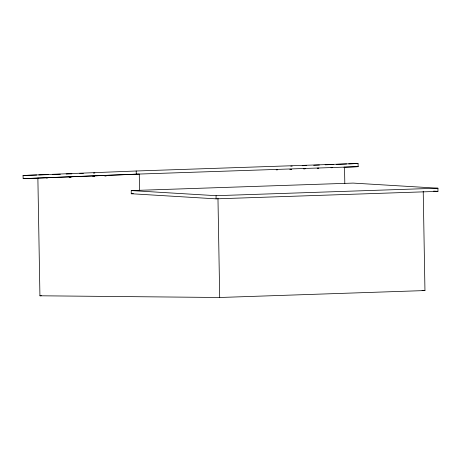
<?xml version="1.0" encoding="UTF-8"?>
<svg xmlns="http://www.w3.org/2000/svg" width="461" height="461" viewBox="0 0 461 461"><rect width="100%" height="100%" fill="white"/><g stroke="black" fill="none" stroke-linecap="round" stroke-linejoin="round"><path stroke-width="0.69" d="M131.235 193.735L131.241 190.577L353.12 183.092L437.95 188.203L437.944 191.361L216.065 198.847L131.235 193.735L133.315 193.666M216.065 198.847L216.071 195.689L131.241 190.577M38.24 178.13L23.165 178.638L23.05 175.48L136.185 170.996L358.059 163.511L358.174 166.663L343.854 167.234M290.753 166.179L292.188 166.121M302.209 165.724L306.507 165.551M313.664 165.269L319.392 165.044M325.12 164.813L333.718 164.473M336.582 164.358L346.603 163.96M348.752 163.88L358.059 163.511M23.165 178.638L136.295 174.154L358.174 166.663M276.214 169.867L277.649 169.809M289.877 169.325L291.312 169.268M303.54 168.784L304.975 168.726M317.203 168.242L318.637 168.184M290.148 169.36L291.583 169.308M303.753 168.824L305.188 168.766M317.358 168.282L318.793 168.225M330.963 167.746L332.398 167.689M23.05 175.48L36.696 175.019M38.845 174.95L48.18 174.633M52.491 174.489L60.391 174.223M66.13 174.028L71.876 173.832M79.776 173.567L83.366 173.445M93.416 173.106L94.857 173.059M46.486 177.813L47.921 177.767M57.971 177.427L59.406 177.376M69.455 177.036L70.89 176.989M80.934 176.649L83.089 176.58M93.139 176.24L94.574 176.188M104.618 175.854L106.053 175.802M46.14 177.865L47.575 177.813M57.631 177.473L59.786 177.404M69.121 177.087L71.271 177.012M80.606 176.701L82.761 176.626M92.817 176.286L94.251 176.24M105.022 175.877L106.456 175.825M216.071 195.689L437.95 188.203M139.556 190.295L139.268 174.085L37.877 178.102L39.928 295.789L41.363 295.737M39.928 295.789L219.701 297.489L424.956 290.563L423.221 191.252M422.08 290.539L424.956 290.563M433.634 191.102L437.944 191.361M136.185 170.996L136.295 174.154M344.528 167.159L344.811 183.369M217.967 198.178L219.701 297.489"/></g></svg>
